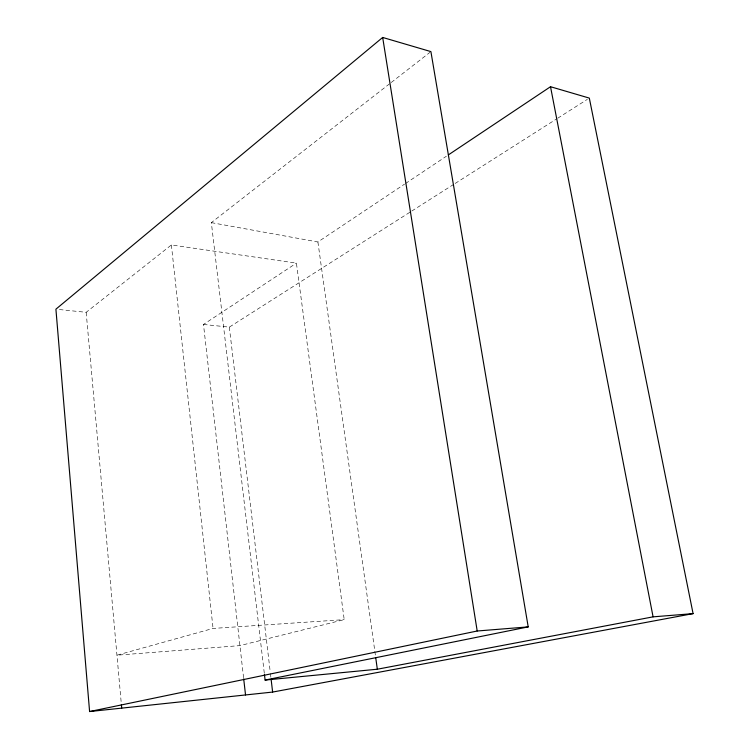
<?xml version="1.0" encoding="UTF-8"?>
<svg xmlns="http://www.w3.org/2000/svg" width="749" height="749" viewBox="0 0 749 749"><rect width="100%" height="100%" fill="white"/><g stroke="black" fill="none" stroke-linecap="round" stroke-linejoin="round"><path stroke-width="0.56" stroke-dasharray="3.75 2.81" d="M59.405 309.543L86.163 312.314L171.381 244.951L296.417 263.124L344.212 619.638L239.933 645.61L116.956 655.197L213.062 628.43L344.212 619.638M264.285 673.098L211.349 222.631L390.313 83.223M391.231 82.502L429.982 52.327M211.349 222.631L317.904 241.983L404.526 184.16M405.499 183.514L446.376 156.232M243.575 677.742L203.485 324.448L296.417 263.124M203.485 324.448L229.325 327.126L410.798 211.667M411.791 211.04L454.194 184.067M455.186 183.439L556.769 118.81M557.762 118.183L587.347 99.355M317.904 241.983L375.558 656.489M229.325 327.126L270.295 672.377M270.426 673.529L270.979 678.163M171.381 244.951L213.062 628.43M86.163 312.314L121.291 703.526"/><path stroke-width="1.12" d="M264.416 674.259L265.099 680.064L528.214 626.894L430.9 51.606L382.673 37.45L55.913 309.178L89.59 711.55L272.627 692.067L693.087 613.628L589.323 98.1L550.515 86.715L448.323 154.931M89.59 711.55L477.197 631.004L528.214 626.894M265.099 680.064L377.327 669.222L653.081 616.848L693.087 613.628M550.515 86.715L653.081 616.848M382.673 37.45L477.197 631.004M375.717 657.65L377.327 669.222M271.119 679.324L272.627 692.067M243.706 678.894L245.532 694.95M121.394 704.678L121.703 708.133"/></g></svg>
